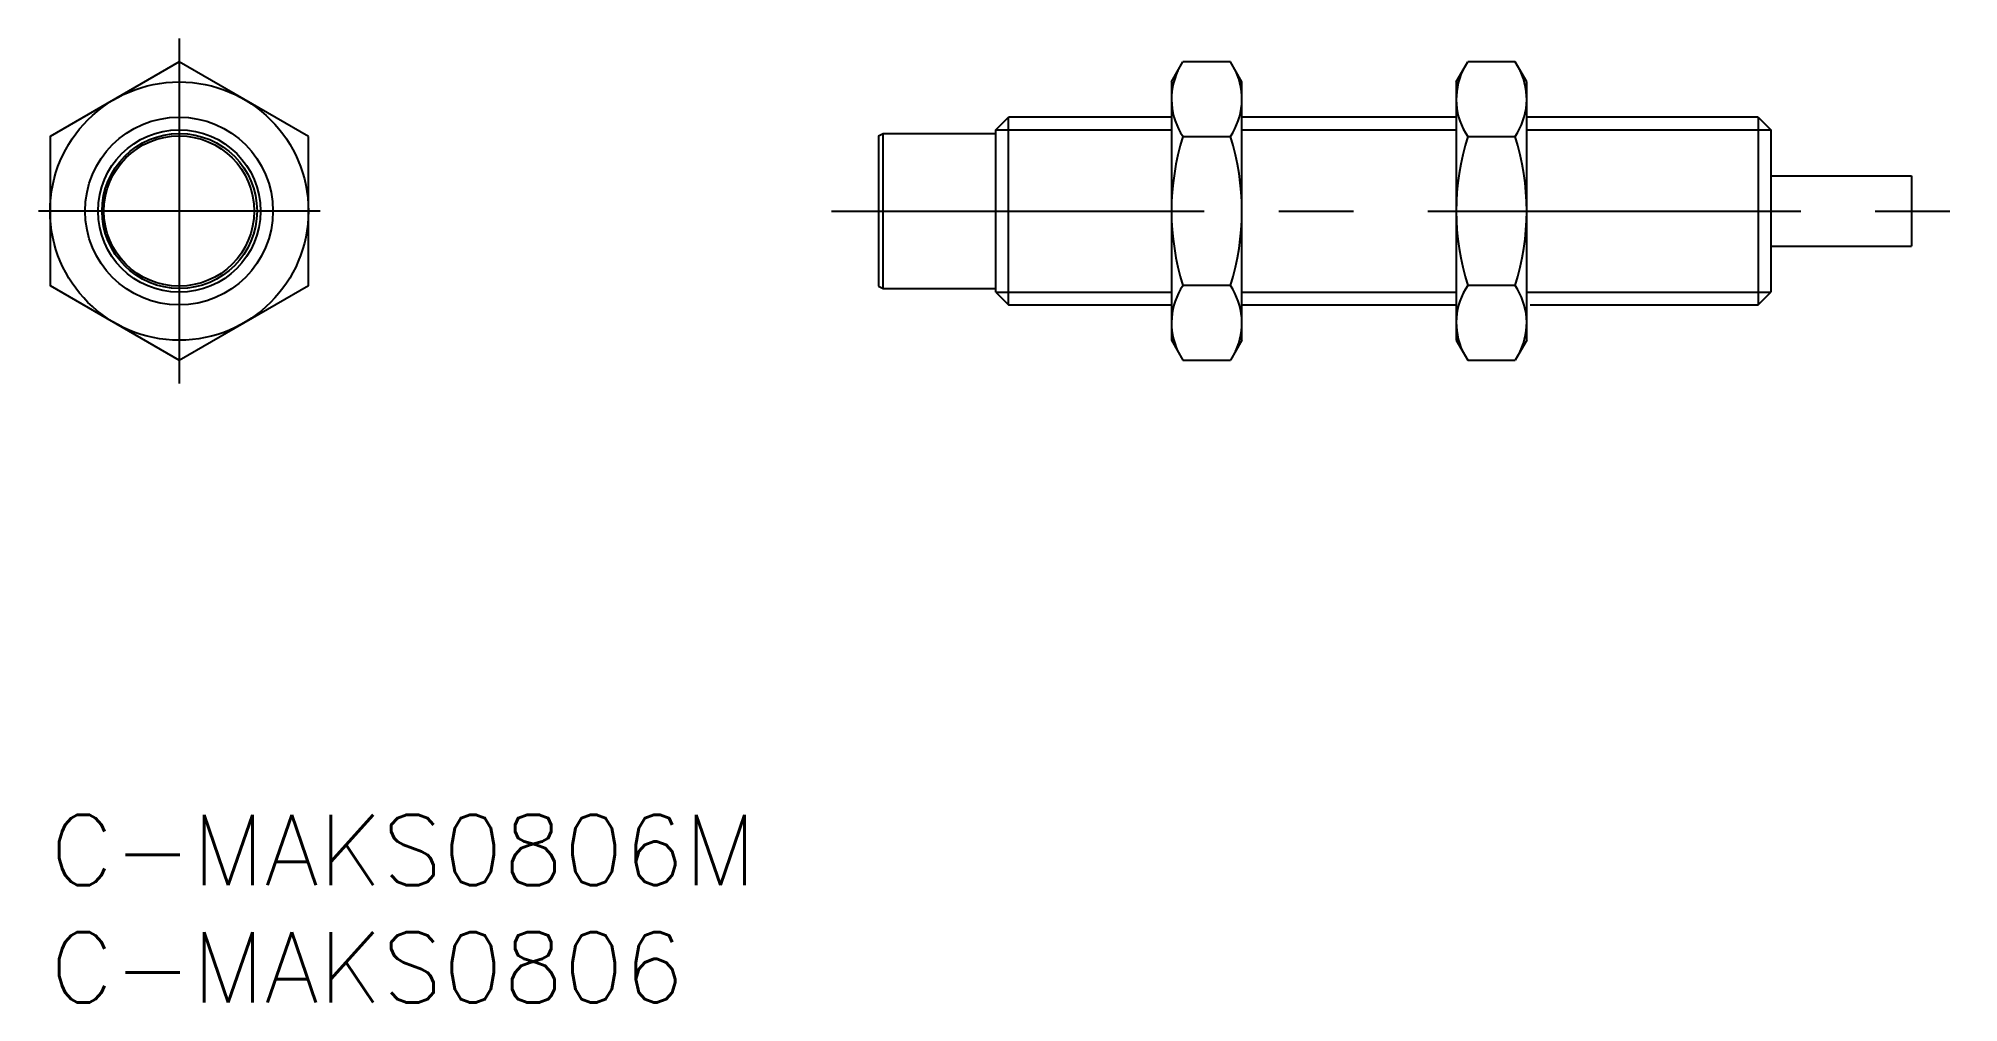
# Model space of a CAD drawing. Extents: x -0.5 to 81.3, y -8 to 33.1.
import ezdxf

# ---------------------------------------------------------------- set-up
doc = ezdxf.new("R2010")
doc.units = 0
doc.header["$LTSCALE"] = 0.5
doc.linetypes.add('CENTER', pattern=[50.8, 31.75, -6.35, 6.35, -6.35])
doc.layers.get('0').update_dxf_attribs({"linetype": 'CONTINUOUS'})
doc.layers.add('CENTER', color=1, linetype='CENTER')
doc.styles.get("Standard").update_dxf_attribs({"font": 'txt.shx', "height": 3, "bigfont": 'bigfont.shx'})

# ---------------------------------------------------------------- blocks, each defined once
blk = doc.blocks.new('*U17')
at = {"color": 7, "linetype": 'CONTINUOUS'}
blk.add_text('C-MAKS0806M', height=3, dxfattribs=at).set_placement((0, -3))
blk = doc.blocks.new('*U18')
at = {"color": 7, "linetype": 'CONTINUOUS'}
blk.add_text('C-MAKS0806', height=3, dxfattribs=at).set_placement((0, -8))

msp = doc.modelspace()

# ---------------------------------------------------------------- linework, layer by layer
at = {"color": 7, "linetype": 'CONTINUOUS'}
for p, q in [((47.752, 31.206, -0.595), (48.243, 32.057, -0.595)), ((50.261, 32.057, -0.595), (48.243, 32.057, -0.595)), ((50.752, 31.206, -0.595), (50.261, 32.057, -0.595)), ((59.88, 31.206, -0.595), (60.371, 32.057, -0.595)), ((62.388, 32.057, -0.595), (60.371, 32.057, -0.595)), ((62.88, 31.206, -0.595), (62.388, 32.057, -0.595)), ((47.752, 31.206, -0.595), (47.752, 20.206, -0.595)), ((50.752, 20.206, -0.595), (50.752, 31.206, -0.595)), ((59.88, 31.206, -0.595), (59.88, 20.206, -0.595)), ((62.88, 20.206, -0.595), (62.88, 31.206, -0.595)), ((40.273, 29.164, -0.56), (40.814, 29.706, -0.594)), ((47.752, 29.706, -0.594), (40.814, 29.706, -0.594)), ((40.814, 21.706, -0.594), (40.814, 29.706, -0.594)), ((59.88, 29.706, -0.594), (50.752, 29.706, -0.594)), ((72.731, 29.706, -0.594), (62.88, 29.706, -0.594)), ((72.731, 29.706, -0.594), (72.731, 21.706, -0.594)), ((72.731, 29.706, -0.594), (73.273, 29.164, -0.56)), ((35.273, 28.906, -0.833), (35.472, 29.006, -0.833)), ((35.273, 28.906, -0.833), (35.273, 22.506, -0.355)), ((35.472, 29.006, -0.344), (40.273, 29.006, -0.344)), ((35.472, 22.406, -0.355), (35.472, 29.006, -0.833)), ((40.273, 22.247, -0.127), (40.273, 29.164, -0.56)), ((48.243, 28.881, -0.595), (50.261, 28.881, -0.595)), ((60.371, 28.881, -0.595), (62.388, 28.881, -0.595)), ((73.273, 29.164, -0.56), (73.273, 22.247, -0.127)), ((73.273, 27.206, -0.684), (79.273, 27.206, -0.344)), ((79.273, 27.206, -0.344), (79.273, 24.206, -0.344)), ((73.273, 24.206, -0.481), (79.273, 24.206, -0.344)), ((35.273, 22.506, -0.355), (35.472, 22.406, -0.355)), ((35.472, 22.406, -0.344), (40.273, 22.406, -0.344)), ((40.273, 22.247, -0.127), (40.814, 21.706, -0.594)), ((50.261, 22.53, -0.595), (48.243, 22.53, -0.595)), ((62.388, 22.53, -0.595), (60.371, 22.53, -0.595)), ((72.731, 21.706, -0.594), (73.273, 22.247, -0.127)), ((40.814, 21.706, -0.594), (47.752, 21.706, -0.594)), ((50.752, 21.706, -0.594), (59.88, 21.706, -0.594)), ((63.021, 21.706, -0.094), (72.731, 21.706, -0.594)), ((47.752, 20.206, -0.595), (48.243, 19.355, -0.595)), ((50.752, 20.206, -0.595), (50.261, 19.355, -0.595)), ((59.88, 20.206, -0.595), (60.371, 19.355, -0.595)), ((62.88, 20.206, -0.595), (62.388, 19.355, -0.595)), ((48.243, 19.355, -0.595), (50.261, 19.355, -0.595)), ((60.371, 19.355, -0.595), (62.388, 19.355, -0.595))]:
    msp.add_line(p, q, dxfattribs=at)
at = {"color": 3, "linetype": 'CONTINUOUS'}
for p, q in [((40.273, 29.164, -0.56), (47.752, 29.164, -0.56)), ((50.752, 29.164, -0.56), (59.88, 29.164, -0.56)), ((62.88, 29.164, -0.56), (73.273, 29.164, -0.56)), ((40.273, 22.247, -0.127), (47.752, 22.247, -0.127)), ((50.752, 22.247, -0.127), (59.88, 22.247, -0.127)), ((62.88, 22.247, -0.127), (73.273, 22.247, -0.127))]:
    msp.add_line(p, q, dxfattribs=at)
at = {"color": 7, "linetype": 'CONTINUOUS'}
msp.add_lwpolyline([(11, 28.881), (5.5, 32.057), (0, 28.881), (0, 22.53), (5.5, 19.355), (11, 22.53)], close=True, dxfattribs=at)
for centre, radius in [((5.5, 25.706), 5.5), ((5.489, 25.706), 4), ((5.511, 25.706, -0.239), 3.3), ((5.489, 25.706, -0.778), 3.2)]:
    msp.add_circle(centre, radius, dxfattribs=at)
at = {"color": 3, "linetype": 'CONTINUOUS'}
msp.add_circle((5.5, 25.706), 3.458, dxfattribs=at)
at = {"color": 7, "linetype": 'CONTINUOUS'}
for centre, radius, start, end in [((50.564, 30.469, -0.595), 2.811, 154.38425, 214.38425), ((47.941, 30.469, -0.595), 2.811, 325.61575, 25.61575), ((62.691, 30.469, -0.595), 2.811, 154.38425, 214.38425), ((60.068, 30.469, -0.595), 2.811, 325.61575, 25.61575), ((58.261, 25.706, -0.595), 10.509, 162.41205, 197.58795), ((40.243, 25.706, -0.595), 10.509, 342.41205, 17.58795), ((70.388, 25.706, -0.595), 10.509, 162.41205, 197.58795), ((52.371, 25.706, -0.595), 10.509, 342.41205, 17.58795), ((50.564, 20.943, -0.595), 2.811, 145.61575, 205.61575), ((47.941, 20.943, -0.595), 2.811, 334.38425, 34.38425), ((62.691, 20.943, -0.595), 2.811, 145.61575, 205.61575), ((60.068, 20.943, -0.595), 2.811, 334.38425, 34.38425)]:
    msp.add_arc(centre, radius, start, end, dxfattribs=at)
at = {"layer": 'CENTER', "color": 1, "linetype": 'CENTER'}
for p, q in [((5.5, 33.057), (5.5, 18.355)), ((11.5, 25.706), (-0.5, 25.706)), ((33.273, 25.706, -0.594), (81.273, 25.706, -0.344))]:
    msp.add_line(p, q, dxfattribs=at)

# ---------------------------------------------------------------- block references
at = {"color": 7, "linetype": 'CONTINUOUS'}
for name in ['*U17', '*U18']:
    msp.add_blockref(name, (0, 0), dxfattribs=at)

doc.saveas('drawing.dxf')
